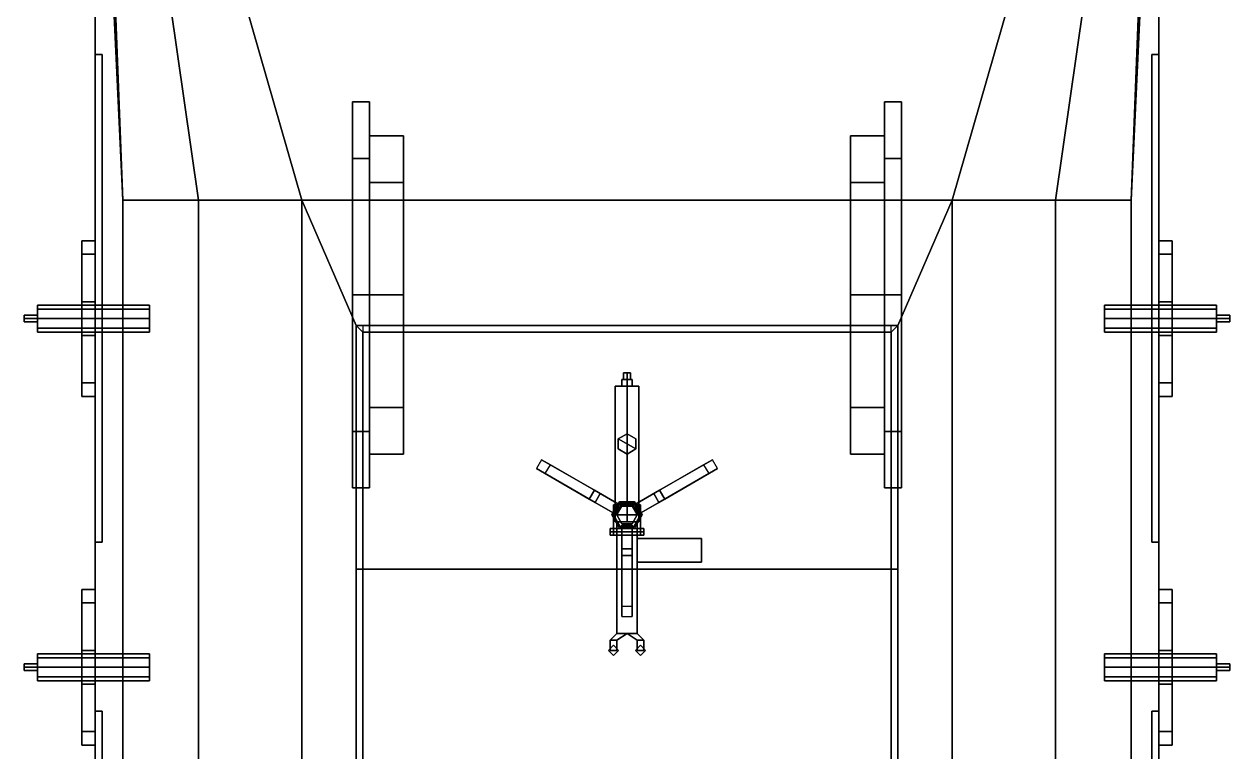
# Model space of a CAD drawing. Extents: x -1.78 to 1.78, y -3.93 to 5.07.
# Drawn here: x -1.78 to 1.78, y -1.35 to 0.8 of the extents above; entities that cross this region are included whole.
import ezdxf

# ---------------------------------------------------------------- set-up
doc = ezdxf.new("R2010")
doc.units = 0
doc.layers.get('0').update_dxf_attribs({"linetype": 'CONTINUOUS'})
for name, color, linetype in [('GUN', 1, 'CONTINUOUS'), ('MOUNT', 5, 'CONTINUOUS'), ('WHEELS', 2, 'CONTINUOUS')]:
    doc.layers.add(name, color=color, linetype=linetype)

msp = doc.modelspace()

# ---------------------------------------------------------------- linework, layer by layer
for points in [[(-1.57, 3.93, 0.88), (-1.57, -3.39, 0.88), (-1.57, 1.5, 1.13), (-1.57, 3.93, 1.13)], [(1.57, 1.5, 1.13), (1.57, -3.39, 0.88), (1.57, 3.93, 0.88), (1.57, 3.93, 1.13)], [(-1.4883, 0.28, 2.965), (-1.57, 2.02, 2.66), (-1.57, -3.39, 2.66), (-1.4883, -2.04, 2.965)], [(-1.5553, 2.02, 2.715), (-1.57, 2.02, 2.66), (-1.4883, 0.28, 2.965)], [(-1.515, 2.02, 2.7553), (-1.5553, 2.02, 2.715), (-1.4883, 0.28, 2.965), (-1.265, 0.28, 3.1883)], [(-1.46, 2.02, 2.77), (-1.515, 2.02, 2.7553), (-1.265, 0.28, 3.1883), (-0.96, 0.28, 3.27)], [(0.96, 0.28, 3.27), (1.46, 2.02, 2.77), (-1.46, 2.02, 2.77), (-0.96, 0.28, 3.27)], [(1.515, 2.02, 2.7553), (1.46, 2.02, 2.77), (0.96, 0.28, 3.27), (1.265, 0.28, 3.1883)], [(1.5553, 2.02, 2.715), (1.515, 2.02, 2.7553), (1.265, 0.28, 3.1883), (1.4883, 0.28, 2.965)], [(1.57, 2.02, 2.66), (1.4883, 0.28, 2.965), (1.4883, -2.04, 2.965), (1.57, -3.39, 2.66)], [(1.57, 2.02, 2.66), (1.5553, 2.02, 2.715), (1.4883, 0.28, 2.965)], [(-1.57, 1.5, 1.13), (-1.57, -3.39, 0.88), (-1.57, -3.39, 2.66), (-1.57, 1.5, 2.66)], [(1.57, -3.39, 2.66), (1.57, -3.39, 0.88), (1.57, 1.5, 1.13), (1.57, 1.5, 2.66)], [(-1.55, 0.71, 0.35), (-1.55, -0.73, 0.35), (-1.57, -0.73, 0.35), (-1.57, 0.71, 0.35)], [(-1.55, 0.71, 0.88), (-1.55, 0.71, 0.35), (-1.57, 0.71, 0.35), (-1.57, 0.71, 0.88)], [(-1.57, 0.71, 0.35), (-1.57, -0.73, 0.35), (-1.57, -0.73, 0.88), (-1.57, 0.71, 0.88)], [(-1.55, -0.73, 0.88), (-1.55, -0.73, 0.35), (-1.55, 0.71, 0.35), (-1.55, 0.71, 0.88)], [(1.57, 0.71, 0.35), (1.57, -0.73, 0.35), (1.55, -0.73, 0.35), (1.55, 0.71, 0.35)], [(1.57, 0.71, 0.88), (1.57, 0.71, 0.35), (1.55, 0.71, 0.35), (1.55, 0.71, 0.88)], [(1.55, 0.71, 0.35), (1.55, -0.73, 0.35), (1.55, -0.73, 0.88), (1.55, 0.71, 0.88)], [(1.57, -0.73, 0.88), (1.57, -0.73, 0.35), (1.57, 0.71, 0.35), (1.57, 0.71, 0.88)], [(-1.265, 0.28, 3.1883), (-1.4883, 0.28, 2.965), (-1.4883, -2.04, 2.965), (-1.265, -2.04, 3.1883)], [(-0.96, 0.28, 3.27), (-1.265, 0.28, 3.1883), (-1.265, -2.04, 3.1883), (-0.96, -2.04, 3.27)], [(-0.96, 0.28, 3.27), (-0.8, -0.09, 3.27), (0.8, -0.09, 3.27), (0.96, 0.28, 3.27)], [(-0.8, -0.09, 3.27), (-0.96, 0.28, 3.27), (-0.96, -2.04, 3.27), (-0.8, -1.74, 3.27)], [(0.96, 0.28, 3.27), (0.8, -0.09, 3.27), (0.8, -1.74, 3.27), (0.96, -2.04, 3.27)], [(1.265, 0.28, 3.1883), (0.96, 0.28, 3.27), (0.96, -2.04, 3.27), (1.265, -2.04, 3.1883)], [(1.4883, 0.28, 2.965), (1.265, 0.28, 3.1883), (1.265, -2.04, 3.1883), (1.4883, -2.04, 2.965)], [(-1.61, 0.16, 2.26), (-1.61, 0.16, 2.2), (-1.61, -0.3, 2.2), (-1.61, -0.3, 2.26)], [(-1.57, 0.16, 2.26), (-1.57, 0.16, 2.2), (-1.61, 0.16, 2.2), (-1.61, 0.16, 2.26)], [(-1.61, -0.3, 2.2), (-1.61, 0.16, 2.2), (-1.57, 0.16, 2.2), (-1.57, -0.3, 2.2)], [(-1.61, 0.16, 1.94), (-1.61, 0.16, 1.88), (-1.61, -0.3, 1.88), (-1.61, -0.3, 1.94)], [(-1.57, 0.16, 1.94), (-1.57, 0.16, 1.88), (-1.61, 0.16, 1.88), (-1.61, 0.16, 1.94)], [(-1.61, -0.3, 1.88), (-1.61, 0.16, 1.88), (-1.57, 0.16, 1.88), (-1.57, -0.3, 1.88)], [(-1.57, -0.3, 1.94), (-1.57, 0.16, 1.94), (-1.61, 0.16, 1.94), (-1.61, -0.3, 1.94)], [(-1.57, -0.3, 2.26), (-1.57, 0.16, 2.26), (-1.61, 0.16, 2.26), (-1.61, -0.3, 2.26)], [(1.61, 0.16, 2.26), (1.61, 0.16, 2.2), (1.57, 0.16, 2.2), (1.57, 0.16, 2.26)], [(1.57, 0.16, 1.94), (1.57, -0.3, 1.94), (1.61, -0.3, 1.94), (1.61, 0.16, 1.94)], [(1.61, 0.16, 1.88), (1.61, -0.3, 1.88), (1.57, -0.3, 1.88), (1.57, 0.16, 1.88)], [(1.61, 0.16, 1.94), (1.61, 0.16, 1.88), (1.57, 0.16, 1.88), (1.57, 0.16, 1.94)], [(1.61, 0.16, 2.2), (1.61, -0.3, 2.2), (1.57, -0.3, 2.2), (1.57, 0.16, 2.2)], [(1.57, 0.16, 2.26), (1.57, -0.3, 2.26), (1.61, -0.3, 2.26), (1.61, 0.16, 2.26)], [(1.61, -0.3, 2.26), (1.61, -0.3, 2.2), (1.61, 0.16, 2.2), (1.61, 0.16, 2.26)], [(1.61, -0.3, 1.94), (1.61, -0.3, 1.88), (1.61, 0.16, 1.88), (1.61, 0.16, 1.94)], [(-1.61, 0.12, 2.2), (-1.61, 0.12, 1.94), (-1.61, -0.02, 1.94), (-1.61, -0.02, 2.2)], [(-1.57, 0.12, 2.2), (-1.57, 0.12, 1.94), (-1.61, 0.12, 1.94), (-1.61, 0.12, 2.2)], [(1.61, 0.12, 2.2), (1.61, 0.12, 1.94), (1.57, 0.12, 1.94), (1.57, 0.12, 2.2)], [(1.61, -0.02, 2.2), (1.61, -0.02, 1.94), (1.61, 0.12, 1.94), (1.61, 0.12, 2.2)], [(-1.61, -0.02, 2.2), (-1.61, -0.02, 1.94), (-1.57, -0.02, 1.94), (-1.57, -0.02, 2.2)], [(1.57, -0.02, 2.2), (1.57, -0.02, 1.94), (1.61, -0.02, 1.94), (1.61, -0.02, 2.2)], [(0.8, -0.09, 3.61), (0.8, -0.09, 3.27), (-0.8, -0.09, 3.27), (-0.8, -0.09, 3.61)], [(-0.8, -0.81, 3.86), (-0.8, -0.09, 3.61), (-0.78, -0.09, 3.61), (-0.78, -0.81, 3.86)], [(-0.8, -0.09, 3.27), (-0.8, -0.09, 3.27), (-0.8, -0.81, 3.86), (-0.8, -0.09, 3.61)], [(-0.8, -0.09, 3.27), (-0.8, -1.74, 3.27), (-0.8, -1.74, 3.86), (-0.8, -0.81, 3.86)], [(0.78, -0.11, 3.6169), (0.8, -0.09, 3.61), (-0.8, -0.09, 3.61), (-0.78, -0.11, 3.6169)], [(0.78, -0.81, 3.86), (0.78, -0.09, 3.61), (0.8, -0.09, 3.61), (0.8, -0.81, 3.86)], [(0.8, -0.81, 3.86), (0.8, -0.09, 3.27), (0.8, -0.09, 3.27), (0.8, -0.09, 3.61)], [(0.8, -1.74, 3.86), (0.8, -1.74, 3.27), (0.8, -0.09, 3.27), (0.8, -0.81, 3.86)], [(-1.57, -0.12, 2.2), (-1.57, -0.12, 1.94), (-1.61, -0.12, 1.94), (-1.61, -0.12, 2.2)], [(-1.61, -0.12, 2.2), (-1.61, -0.12, 1.94), (-1.61, -0.26, 1.94), (-1.61, -0.26, 2.2)], [(-0.78, -0.11, 2.67), (-0.78, -0.81, 2.67), (0.78, -0.81, 2.67), (0.78, -0.11, 2.67)], [(-0.78, -0.11, 3.6169), (-0.78, -0.11, 2.67), (0.78, -0.11, 2.67), (0.78, -0.11, 3.6169)], [(-0.78, -0.11, 3.6169), (-0.78, -0.81, 3.86), (-0.78, -0.81, 2.67), (-0.78, -0.11, 2.67)], [(0.78, -0.11, 2.67), (0.78, -0.81, 2.67), (0.78, -0.81, 3.86), (0.78, -0.11, 3.6169)], [(1.61, -0.12, 2.2), (1.61, -0.12, 1.94), (1.57, -0.12, 1.94), (1.57, -0.12, 2.2)], [(1.61, -0.26, 2.2), (1.61, -0.26, 1.94), (1.61, -0.12, 1.94), (1.61, -0.12, 2.2)], [(-1.61, -0.26, 2.2), (-1.61, -0.26, 1.94), (-1.57, -0.26, 1.94), (-1.57, -0.26, 2.2)], [(1.57, -0.26, 2.2), (1.57, -0.26, 1.94), (1.61, -0.26, 1.94), (1.61, -0.26, 2.2)], [(-1.61, -0.3, 2.26), (-1.61, -0.3, 2.2), (-1.57, -0.3, 2.2), (-1.57, -0.3, 2.26)], [(-1.61, -0.3, 1.94), (-1.61, -0.3, 1.88), (-1.57, -0.3, 1.88), (-1.57, -0.3, 1.94)], [(1.57, -0.3, 2.26), (1.57, -0.3, 2.2), (1.61, -0.3, 2.2), (1.61, -0.3, 2.26)], [(1.57, -0.3, 1.94), (1.57, -0.3, 1.88), (1.61, -0.3, 1.88), (1.61, -0.3, 1.94)], [(-0.0964, -0.577, 3.38), (-0.2523, -0.487, 2.67), (-0.2673, -0.513, 2.67), (-0.1114, -0.603, 3.38)], [(-0.0791, -0.587, 3.36), (-0.2263, -0.502, 2.67), (-0.2523, -0.487, 2.67), (-0.0964, -0.577, 3.38)], [(0.2523, -0.487, 2.67), (0.2263, -0.502, 2.67), (0.0791, -0.587, 3.36), (0.0964, -0.577, 3.38)], [(0.1114, -0.603, 3.38), (0.2673, -0.513, 2.67), (0.2523, -0.487, 2.67), (0.0964, -0.577, 3.38)], [(-0.2673, -0.513, 2.67), (-0.2413, -0.528, 2.67), (-0.0941, -0.613, 3.36), (-0.1114, -0.603, 3.38)], [(-0.0941, -0.613, 3.36), (-0.2413, -0.528, 2.67), (-0.2263, -0.502, 2.67), (-0.0791, -0.587, 3.36)], [(0.0791, -0.587, 3.36), (0.2263, -0.502, 2.67), (0.2413, -0.528, 2.67), (0.0941, -0.613, 3.36)], [(0.0941, -0.613, 3.36), (0.2413, -0.528, 2.67), (0.2673, -0.513, 2.67), (0.1114, -0.603, 3.38)], [(-0.0185, -0.622, 3.41), (-0.0964, -0.577, 3.38), (-0.1114, -0.603, 3.38), (-0.0335, -0.648, 3.41)], [(-0.1114, -0.603, 3.38), (-0.0941, -0.613, 3.36), (-0.0335, -0.648, 3.38), (-0.0335, -0.648, 3.41)], [(-0.0185, -0.622, 3.38), (-0.0791, -0.587, 3.36), (-0.0964, -0.577, 3.38), (-0.0185, -0.622, 3.41)], [(-0.0335, -0.648, 3.38), (-0.0941, -0.613, 3.36), (-0.0791, -0.587, 3.36), (-0.0185, -0.622, 3.38)], [(0.0335, -0.648, 3.41), (0.1114, -0.603, 3.38), (0.0964, -0.577, 3.38), (0.0185, -0.622, 3.41)], [(0.0964, -0.577, 3.38), (0.0791, -0.587, 3.36), (0.0185, -0.622, 3.38), (0.0185, -0.622, 3.41)], [(0.0185, -0.622, 3.38), (0.0791, -0.587, 3.36), (0.0941, -0.613, 3.36), (0.0335, -0.648, 3.38)], [(0.0335, -0.648, 3.38), (0.0941, -0.613, 3.36), (0.1114, -0.603, 3.38), (0.0335, -0.648, 3.41)], [(0.0225, -0.611, 3.43), (-0.0225, -0.611, 3.43), (-0.045, -0.65, 3.43), (0.045, -0.65, 3.43)], [(0.045, -0.65, 3.37), (-0.045, -0.65, 3.37), (-0.0225, -0.611, 3.37), (0.0225, -0.611, 3.37)], [(-0.0225, -0.611, 3.37), (-0.045, -0.65, 3.37), (-0.045, -0.65, 3.43), (-0.0225, -0.611, 3.43)], [(-0.02, -0.6154, 2.67), (-0.04, -0.65, 2.67), (-0.04, -0.65, 3.47), (-0.02, -0.6154, 3.47)], [(0.02, -0.6154, 3.47), (-0.02, -0.6154, 3.47), (-0.04, -0.65, 3.47), (0.04, -0.65, 3.47)], [(-0.015, -0.624, 3.47), (-0.03, -0.65, 3.47), (-0.03, -0.65, 3.57), (-0.015, -0.624, 3.57)], [(0.0225, -0.611, 3.37), (-0.0225, -0.611, 3.37), (-0.0225, -0.611, 3.43), (0.0225, -0.611, 3.43)], [(0.02, -0.6154, 2.67), (-0.02, -0.6154, 2.67), (-0.02, -0.6154, 3.47), (0.02, -0.6154, 3.47)], [(0.015, -0.624, 3.47), (-0.015, -0.624, 3.47), (-0.015, -0.624, 3.57), (0.015, -0.624, 3.57)], [(0.03, -0.65, 3.47), (0.015, -0.624, 3.47), (0.015, -0.624, 3.57), (0.03, -0.65, 3.57)], [(0.04, -0.65, 2.67), (0.02, -0.6154, 2.67), (0.02, -0.6154, 3.47), (0.04, -0.65, 3.47)], [(0.045, -0.65, 3.37), (0.0225, -0.611, 3.37), (0.0225, -0.611, 3.43), (0.045, -0.65, 3.43)], [(0.045, -0.65, 3.43), (-0.045, -0.65, 3.43), (-0.0225, -0.689, 3.43), (0.0225, -0.689, 3.43)], [(0.0225, -0.689, 3.37), (-0.0225, -0.689, 3.37), (-0.045, -0.65, 3.37), (0.045, -0.65, 3.37)], [(-0.045, -0.65, 3.37), (-0.0225, -0.689, 3.37), (-0.0225, -0.689, 3.43), (-0.045, -0.65, 3.43)], [(-0.04, -0.65, 2.67), (-0.02, -0.6846, 2.67), (-0.02, -0.6846, 3.47), (-0.04, -0.65, 3.47)], [(0.04, -0.65, 3.47), (-0.04, -0.65, 3.47), (-0.02, -0.6846, 3.47), (0.02, -0.6846, 3.47)], [(-0.03, -0.65, 3.47), (-0.015, -0.676, 3.47), (-0.015, -0.676, 3.57), (-0.03, -0.65, 3.57)], [(-0.015, -0.676, 3.47), (0.015, -0.676, 3.47), (0.015, -0.676, 3.57), (-0.015, -0.676, 3.57)], [(0.015, -0.676, 3.47), (0.03, -0.65, 3.47), (0.03, -0.65, 3.57), (0.015, -0.676, 3.57)], [(0.02, -0.6846, 2.67), (0.04, -0.65, 2.67), (0.04, -0.65, 3.47), (0.02, -0.6846, 3.47)], [(0.0225, -0.689, 3.37), (0.045, -0.65, 3.37), (0.045, -0.65, 3.43), (0.0225, -0.689, 3.43)], [(-0.0225, -0.689, 3.37), (0.0225, -0.689, 3.37), (0.0225, -0.689, 3.43), (-0.0225, -0.689, 3.43)], [(-0.02, -0.6846, 2.67), (0.02, -0.6846, 2.67), (0.02, -0.6846, 3.47), (-0.02, -0.6846, 3.47)], [(0.015, -0.68, 3.38), (0.015, -0.75, 3.36), (-0.015, -0.75, 3.36), (-0.015, -0.68, 3.38)], [(-0.015, -0.68, 3.41), (-0.015, -0.77, 3.38), (0.015, -0.77, 3.38), (0.015, -0.68, 3.41)], [(-0.015, -0.68, 3.38), (-0.015, -0.75, 3.36), (-0.015, -0.77, 3.38), (-0.015, -0.68, 3.41)], [(0.015, -0.77, 3.38), (0.015, -0.75, 3.36), (0.015, -0.68, 3.38), (0.015, -0.68, 3.41)], [(-1.57, -0.73, 0.88), (-1.57, -0.73, 0.35), (-1.55, -0.73, 0.35), (-1.55, -0.73, 0.88)], [(1.55, -0.73, 0.88), (1.55, -0.73, 0.35), (1.57, -0.73, 0.35), (1.57, -0.73, 0.88)], [(-0.015, -0.75, 3.36), (-0.015, -0.92, 2.67), (-0.015, -0.95, 2.67), (-0.015, -0.77, 3.38)], [(0.015, -0.75, 3.36), (0.015, -0.92, 2.67), (-0.015, -0.92, 2.67), (-0.015, -0.75, 3.36)], [(-0.015, -0.77, 3.38), (-0.015, -0.95, 2.67), (0.015, -0.95, 2.67), (0.015, -0.77, 3.38)], [(0.015, -0.95, 2.67), (0.015, -0.92, 2.67), (0.015, -0.75, 3.36), (0.015, -0.77, 3.38)], [(-0.8, -1.74, 3.86), (-0.8, -0.81, 3.86), (-0.78, -0.81, 3.86), (-0.78, -1.72, 3.86)], [(-0.78, -0.81, 2.67), (-0.78, -1.72, 2.67), (0.78, -1.72, 2.67), (0.78, -0.81, 2.67)], [(-0.78, -0.81, 3.86), (-0.78, -1.72, 3.86), (-0.78, -1.72, 2.67), (-0.78, -0.81, 2.67)], [(0.78, -1.72, 3.86), (0.78, -0.81, 3.86), (0.8, -0.81, 3.86), (0.8, -1.74, 3.86)], [(0.78, -0.81, 2.67), (0.78, -1.72, 2.67), (0.78, -1.72, 3.86), (0.78, -0.81, 3.86)], [(-1.57, -0.87, 2.26), (-1.57, -0.87, 2.2), (-1.61, -0.87, 2.2), (-1.61, -0.87, 2.26)], [(-1.61, -0.87, 2.26), (-1.61, -0.87, 2.2), (-1.61, -1.33, 2.2), (-1.61, -1.33, 2.26)], [(-1.61, -1.33, 2.2), (-1.61, -0.87, 2.2), (-1.57, -0.87, 2.2), (-1.57, -1.33, 2.2)], [(-1.57, -1.33, 1.94), (-1.57, -0.87, 1.94), (-1.61, -0.87, 1.94), (-1.61, -1.33, 1.94)], [(-1.61, -1.33, 1.88), (-1.61, -0.87, 1.88), (-1.57, -0.87, 1.88), (-1.57, -1.33, 1.88)], [(-1.57, -0.87, 1.94), (-1.57, -0.87, 1.88), (-1.61, -0.87, 1.88), (-1.61, -0.87, 1.94)], [(-1.61, -0.87, 1.94), (-1.61, -0.87, 1.88), (-1.61, -1.33, 1.88), (-1.61, -1.33, 1.94)], [(-1.57, -1.33, 2.26), (-1.57, -0.87, 2.26), (-1.61, -0.87, 2.26), (-1.61, -1.33, 2.26)], [(1.61, -0.87, 2.26), (1.61, -0.87, 2.2), (1.57, -0.87, 2.2), (1.57, -0.87, 2.26)], [(1.61, -0.87, 2.2), (1.61, -1.33, 2.2), (1.57, -1.33, 2.2), (1.57, -0.87, 2.2)], [(1.61, -0.87, 1.94), (1.61, -0.87, 1.88), (1.57, -0.87, 1.88), (1.57, -0.87, 1.94)], [(1.57, -0.87, 1.94), (1.57, -1.33, 1.94), (1.61, -1.33, 1.94), (1.61, -0.87, 1.94)], [(1.61, -0.87, 1.88), (1.61, -1.33, 1.88), (1.57, -1.33, 1.88), (1.57, -0.87, 1.88)], [(1.57, -0.87, 2.26), (1.57, -1.33, 2.26), (1.61, -1.33, 2.26), (1.61, -0.87, 2.26)], [(1.61, -1.33, 2.26), (1.61, -1.33, 2.2), (1.61, -0.87, 2.2), (1.61, -0.87, 2.26)], [(1.61, -1.33, 1.94), (1.61, -1.33, 1.88), (1.61, -0.87, 1.88), (1.61, -0.87, 1.94)], [(-1.57, -0.91, 2.2), (-1.57, -0.91, 1.94), (-1.61, -0.91, 1.94), (-1.61, -0.91, 2.2)], [(-1.61, -0.91, 2.2), (-1.61, -0.91, 1.94), (-1.61, -1.05, 1.94), (-1.61, -1.05, 2.2)], [(1.61, -0.91, 2.2), (1.61, -0.91, 1.94), (1.57, -0.91, 1.94), (1.57, -0.91, 2.2)], [(1.61, -1.05, 2.2), (1.61, -1.05, 1.94), (1.61, -0.91, 1.94), (1.61, -0.91, 2.2)], [(-1.61, -1.05, 2.2), (-1.61, -1.05, 1.94), (-1.57, -1.05, 1.94), (-1.57, -1.05, 2.2)], [(1.57, -1.05, 2.2), (1.57, -1.05, 1.94), (1.61, -1.05, 1.94), (1.61, -1.05, 2.2)], [(-1.61, -1.15, 2.2), (-1.61, -1.15, 1.94), (-1.61, -1.29, 1.94), (-1.61, -1.29, 2.2)], [(-1.57, -1.15, 2.2), (-1.57, -1.15, 1.94), (-1.61, -1.15, 1.94), (-1.61, -1.15, 2.2)], [(1.61, -1.15, 2.2), (1.61, -1.15, 1.94), (1.57, -1.15, 1.94), (1.57, -1.15, 2.2)], [(1.61, -1.29, 2.2), (1.61, -1.29, 1.94), (1.61, -1.15, 1.94), (1.61, -1.15, 2.2)], [(-1.57, -1.23, 0.35), (-1.57, -2.67, 0.35), (-1.57, -2.67, 0.88), (-1.57, -1.23, 0.88)], [(-1.55, -1.23, 0.88), (-1.55, -1.23, 0.35), (-1.57, -1.23, 0.35), (-1.57, -1.23, 0.88)], [(-1.55, -1.23, 0.35), (-1.55, -2.67, 0.35), (-1.57, -2.67, 0.35), (-1.57, -1.23, 0.35)], [(-1.55, -2.67, 0.88), (-1.55, -2.67, 0.35), (-1.55, -1.23, 0.35), (-1.55, -1.23, 0.88)], [(1.55, -1.23, 0.35), (1.55, -2.67, 0.35), (1.55, -2.67, 0.88), (1.55, -1.23, 0.88)], [(1.57, -1.23, 0.88), (1.57, -1.23, 0.35), (1.55, -1.23, 0.35), (1.55, -1.23, 0.88)], [(1.57, -1.23, 0.35), (1.57, -2.67, 0.35), (1.55, -2.67, 0.35), (1.55, -1.23, 0.35)], [(1.57, -2.67, 0.88), (1.57, -2.67, 0.35), (1.57, -1.23, 0.35), (1.57, -1.23, 0.88)], [(-1.61, -1.29, 2.2), (-1.61, -1.29, 1.94), (-1.57, -1.29, 1.94), (-1.57, -1.29, 2.2)], [(1.57, -1.29, 2.2), (1.57, -1.29, 1.94), (1.61, -1.29, 1.94), (1.61, -1.29, 2.2)], [(-1.61, -1.33, 2.26), (-1.61, -1.33, 2.2), (-1.57, -1.33, 2.2), (-1.57, -1.33, 2.26)], [(-1.61, -1.33, 1.94), (-1.61, -1.33, 1.88), (-1.57, -1.33, 1.88), (-1.57, -1.33, 1.94)], [(1.57, -1.33, 2.26), (1.57, -1.33, 2.2), (1.61, -1.33, 2.2), (1.61, -1.33, 2.26)], [(1.57, -1.33, 1.94), (1.57, -1.33, 1.88), (1.61, -1.33, 1.88), (1.61, -1.33, 1.94)]]:
    msp.add_3dface(points)
at = {"layer": 'GUN'}
for points in [[(-1.74, -0.03, 2.01), (-1.74, -0.0417, 2.0383), (-1.41, -0.0417, 2.0383), (-1.41, -0.03, 2.01)], [(-1.74, -0.0417, 1.9817), (-1.74, -0.03, 2.01), (-1.41, -0.03, 2.01), (-1.41, -0.0417, 1.9817)], [(-1.74, -0.03, 2.01), (-1.74, -0.0983, 2.0383), (-1.74, -0.07, 2.05), (-1.74, -0.0417, 2.0383)], [(-1.74, -0.0417, 1.9817), (-1.74, -0.11, 2.01), (-1.74, -0.0983, 2.0383), (-1.74, -0.03, 2.01)], [(1.74, -0.03, 2.01), (1.74, -0.0417, 1.9817), (1.41, -0.0417, 1.9817), (1.41, -0.03, 2.01)], [(1.74, -0.0417, 2.0383), (1.74, -0.03, 2.01), (1.41, -0.03, 2.01), (1.41, -0.0417, 2.0383)], [(1.74, -0.07, 1.97), (1.74, -0.0417, 1.9817), (1.74, -0.03, 2.01), (1.74, -0.0983, 1.9817)], [(1.74, -0.0983, 1.9817), (1.74, -0.03, 2.01), (1.74, -0.0417, 2.0383), (1.74, -0.11, 2.01)], [(-1.78, -0.06, 1.99), (-1.78, -0.07, 2), (-1.74, -0.07, 2), (-1.74, -0.06, 1.99)], [(-1.78, -0.07, 1.98), (-1.78, -0.06, 1.99), (-1.74, -0.06, 1.99), (-1.74, -0.07, 1.98)], [(-1.78, -0.07, 2), (-1.78, -0.08, 1.99), (-1.74, -0.08, 1.99), (-1.74, -0.07, 2)], [(-1.78, -0.08, 1.99), (-1.78, -0.07, 1.98), (-1.74, -0.07, 1.98), (-1.74, -0.08, 1.99)], [(-1.74, -0.0417, 2.0383), (-1.74, -0.07, 2.05), (-1.41, -0.07, 2.05), (-1.41, -0.0417, 2.0383)], [(-1.74, -0.07, 1.97), (-1.74, -0.0417, 1.9817), (-1.41, -0.0417, 1.9817), (-1.41, -0.07, 1.97)], [(-1.74, -0.07, 1.97), (-1.74, -0.0983, 1.9817), (-1.74, -0.11, 2.01), (-1.74, -0.0417, 1.9817)], [(-1.74, -0.07, 2.05), (-1.74, -0.0983, 2.0383), (-1.41, -0.0983, 2.0383), (-1.41, -0.07, 2.05)], [(-1.74, -0.0983, 1.9817), (-1.74, -0.07, 1.97), (-1.41, -0.07, 1.97), (-1.41, -0.0983, 1.9817)], [(1.74, -0.0417, 1.9817), (1.74, -0.07, 1.97), (1.41, -0.07, 1.97), (1.41, -0.0417, 1.9817)], [(1.74, -0.07, 2.05), (1.74, -0.0417, 2.0383), (1.41, -0.0417, 2.0383), (1.41, -0.07, 2.05)], [(1.74, -0.07, 1.97), (1.74, -0.0983, 1.9817), (1.41, -0.0983, 1.9817), (1.41, -0.07, 1.97)], [(1.74, -0.0983, 2.0383), (1.74, -0.07, 2.05), (1.41, -0.07, 2.05), (1.41, -0.0983, 2.0383)], [(1.74, -0.11, 2.01), (1.74, -0.0417, 2.0383), (1.74, -0.07, 2.05), (1.74, -0.0983, 2.0383)], [(1.78, -0.06, 1.99), (1.78, -0.07, 1.98), (1.74, -0.07, 1.98), (1.74, -0.06, 1.99)], [(1.78, -0.07, 2), (1.78, -0.06, 1.99), (1.74, -0.06, 1.99), (1.74, -0.07, 2)], [(1.78, -0.07, 1.98), (1.78, -0.08, 1.99), (1.74, -0.08, 1.99), (1.74, -0.07, 1.98)], [(1.78, -0.08, 1.99), (1.78, -0.07, 2), (1.74, -0.07, 2), (1.74, -0.08, 1.99)], [(-1.74, -0.0983, 2.0383), (-1.74, -0.11, 2.01), (-1.41, -0.11, 2.01), (-1.41, -0.0983, 2.0383)], [(-1.74, -0.11, 2.01), (-1.74, -0.0983, 1.9817), (-1.41, -0.0983, 1.9817), (-1.41, -0.11, 2.01)], [(1.74, -0.0983, 1.9817), (1.74, -0.11, 2.01), (1.41, -0.11, 2.01), (1.41, -0.0983, 1.9817)], [(1.74, -0.11, 2.01), (1.74, -0.0983, 2.0383), (1.41, -0.0983, 2.0383), (1.41, -0.11, 2.01)], [(-0.01, -0.23, 3.71), (0, -0.23, 3.7), (0, -0.25, 3.7), (-0.01, -0.25, 3.71)], [(0, -0.23, 3.7), (-0.01, -0.23, 3.71), (0, -0.23, 3.72), (0.01, -0.23, 3.71)], [(0, -0.23, 3.72), (-0.01, -0.23, 3.71), (-0.01, -0.25, 3.71), (0, -0.25, 3.72)], [(0, -0.23, 3.7), (0.01, -0.23, 3.71), (0.01, -0.25, 3.71), (0, -0.25, 3.7)], [(0.01, -0.23, 3.71), (0, -0.23, 3.72), (0, -0.25, 3.72), (0.01, -0.25, 3.71)], [(0, -0.67, 3.69), (-0.0346, -0.67, 3.71), (-0.0346, -0.27, 3.71), (0, -0.27, 3.69)], [(-0.0346, -0.27, 3.71), (-0.0346, -0.27, 3.75), (0, -0.27, 3.77), (0, -0.27, 3.69)], [(-0.0346, -0.67, 3.71), (-0.0346, -0.67, 3.75), (-0.0346, -0.27, 3.75), (-0.0346, -0.27, 3.71)], [(-0.0346, -0.67, 3.75), (0, -0.67, 3.77), (0, -0.27, 3.77), (-0.0346, -0.27, 3.75)], [(-0.015, -0.25, 3.71), (0, -0.25, 3.695), (0, -0.27, 3.695), (-0.015, -0.27, 3.71)], [(0, -0.25, 3.695), (-0.015, -0.25, 3.71), (0, -0.25, 3.725), (0.015, -0.25, 3.71)], [(0, -0.25, 3.725), (-0.015, -0.25, 3.71), (-0.015, -0.27, 3.71), (0, -0.27, 3.725)], [(0, -0.25, 3.695), (0.015, -0.25, 3.71), (0.015, -0.27, 3.71), (0, -0.27, 3.695)], [(0.015, -0.25, 3.71), (0, -0.25, 3.725), (0, -0.27, 3.725), (0.015, -0.27, 3.71)], [(0.0346, -0.67, 3.71), (0, -0.67, 3.69), (0, -0.27, 3.69), (0.0346, -0.27, 3.71)], [(0, -0.27, 3.69), (0, -0.27, 3.77), (0.0346, -0.27, 3.75), (0.0346, -0.27, 3.71)], [(0, -0.67, 3.77), (0.0346, -0.67, 3.75), (0.0346, -0.27, 3.75), (0, -0.27, 3.77)], [(0.0346, -0.67, 3.75), (0.0346, -0.67, 3.71), (0.0346, -0.27, 3.71), (0.0346, -0.27, 3.75)], [(0.026, -0.425, 3.78), (0, -0.41, 3.78), (-0.026, -0.425, 3.78), (0.026, -0.455, 3.78)], [(0, -0.41, 3.75), (-0.026, -0.425, 3.75), (-0.026, -0.425, 3.78), (0, -0.41, 3.78)], [(0.026, -0.455, 3.78), (-0.026, -0.425, 3.78), (-0.026, -0.455, 3.78), (0, -0.47, 3.78)], [(-0.026, -0.425, 3.75), (-0.026, -0.455, 3.75), (-0.026, -0.455, 3.78), (-0.026, -0.425, 3.78)], [(0.026, -0.425, 3.75), (0, -0.41, 3.75), (0, -0.41, 3.78), (0.026, -0.425, 3.78)], [(0.026, -0.455, 3.75), (0.026, -0.425, 3.75), (0.026, -0.425, 3.78), (0.026, -0.455, 3.78)], [(-0.026, -0.455, 3.75), (0, -0.47, 3.75), (0, -0.47, 3.78), (-0.026, -0.455, 3.78)], [(0, -0.47, 3.75), (0.026, -0.455, 3.75), (0.026, -0.455, 3.78), (0, -0.47, 3.78)], [(-0.0346, -0.67, 3.75), (-0.0346, -0.67, 3.71), (0, -0.67, 3.69), (0, -0.67, 3.77)], [(-0.03, -0.67, 3.63), (-0.03, -0.67, 3.75), (0.03, -0.67, 3.75), (0.03, -0.67, 3.63)], [(-0.03, -1, 3.63), (-0.03, -1, 3.75), (-0.03, -0.67, 3.75), (-0.03, -0.67, 3.63)], [(0.03, -1, 3.63), (-0.03, -1, 3.63), (-0.03, -0.67, 3.63), (0.03, -0.67, 3.63)], [(0.03, -0.67, 3.75), (-0.03, -0.67, 3.75), (-0.03, -1, 3.75), (0.03, -1, 3.75)], [(0, -0.67, 3.77), (0, -0.67, 3.69), (0.0346, -0.67, 3.71), (0.0346, -0.67, 3.75)], [(0.03, -0.67, 3.63), (0.03, -0.67, 3.75), (0.03, -1, 3.75), (0.03, -1, 3.63)], [(-0.05, -0.69, 3.67), (-0.05, -0.7, 3.68), (0.05, -0.7, 3.68), (0.05, -0.69, 3.67)], [(-0.05, -0.7, 3.66), (-0.05, -0.69, 3.67), (0.05, -0.69, 3.67), (0.05, -0.7, 3.66)], [(-0.05, -0.7, 3.66), (-0.05, -0.71, 3.67), (-0.05, -0.7, 3.68), (-0.05, -0.69, 3.67)], [(-0.05, -0.7, 3.68), (-0.05, -0.71, 3.67), (0.05, -0.71, 3.67), (0.05, -0.7, 3.68)], [(-0.05, -0.71, 3.67), (-0.05, -0.7, 3.66), (0.05, -0.7, 3.66), (0.05, -0.71, 3.67)], [(0.05, -0.69, 3.67), (0.05, -0.7, 3.68), (0.05, -0.71, 3.67), (0.05, -0.7, 3.66)], [(0.03, -0.72, 3.59), (0.03, -0.72, 3.75), (0.22, -0.72, 3.75), (0.22, -0.72, 3.59)], [(0.22, -0.72, 3.59), (0.22, -0.79, 3.59), (0.03, -0.79, 3.59), (0.03, -0.72, 3.59)], [(0.03, -0.72, 3.75), (0.03, -0.79, 3.75), (0.22, -0.79, 3.75), (0.22, -0.72, 3.75)], [(0.03, -0.79, 3.59), (0.03, -0.79, 3.75), (0.03, -0.72, 3.75), (0.03, -0.72, 3.59)], [(0.22, -0.72, 3.75), (0.22, -0.79, 3.75), (0.22, -0.79, 3.59), (0.22, -0.72, 3.59)], [(0.22, -0.79, 3.59), (0.22, -0.79, 3.75), (0.03, -0.79, 3.75), (0.03, -0.79, 3.59)], [(-0.05, -1.02, 3.63), (-0.03, -1.02, 3.63), (0, -1, 3.63), (-0.03, -1, 3.63)], [(-0.03, -1.02, 3.63), (-0.05, -1.02, 3.63), (-0.03, -1, 3.63), (0, -1, 3.63)], [(-0.03, -1.02, 3.73), (-0.05, -1.02, 3.73), (-0.03, -1, 3.73), (0, -1, 3.73)], [(-0.05, -1.02, 3.73), (-0.03, -1.02, 3.73), (0, -1, 3.73), (-0.03, -1, 3.73)], [(-0.05, -1.05, 3.63), (-0.03, -1.05, 3.63), (-0.03, -1.02, 3.63), (-0.05, -1.02, 3.63)], [(-0.03, -1.05, 3.63), (-0.05, -1.05, 3.63), (-0.05, -1.02, 3.63), (-0.03, -1.02, 3.63)], [(-0.05, -1.05, 3.73), (-0.03, -1.05, 3.73), (-0.03, -1.02, 3.73), (-0.05, -1.02, 3.73)], [(-0.03, -1.05, 3.73), (-0.05, -1.05, 3.73), (-0.05, -1.02, 3.73), (-0.03, -1.02, 3.73)], [(0.03, -1, 3.75), (-0.03, -1, 3.75), (-0.03, -1, 3.63), (0.03, -1, 3.63)], [(0.03, -1.02, 3.63), (0.05, -1.02, 3.63), (0.03, -1, 3.63), (0, -1, 3.63)], [(0.05, -1.02, 3.63), (0.03, -1.02, 3.63), (0, -1, 3.63), (0.03, -1, 3.63)], [(0.03, -1.02, 3.73), (0.05, -1.02, 3.73), (0.03, -1, 3.73), (0, -1, 3.73)], [(0.05, -1.02, 3.73), (0.03, -1.02, 3.73), (0, -1, 3.73), (0.03, -1, 3.73)], [(0.05, -1.05, 3.63), (0.03, -1.05, 3.63), (0.03, -1.02, 3.63), (0.05, -1.02, 3.63)], [(0.03, -1.05, 3.63), (0.05, -1.05, 3.63), (0.05, -1.02, 3.63), (0.03, -1.02, 3.63)], [(0.03, -1.05, 3.73), (0.05, -1.05, 3.73), (0.05, -1.02, 3.73), (0.03, -1.02, 3.73)], [(0.05, -1.05, 3.73), (0.03, -1.05, 3.73), (0.03, -1.02, 3.73), (0.05, -1.02, 3.73)], [(-1.74, -1.0717, 1.9817), (-1.74, -1.14, 2.01), (-1.74, -1.1283, 2.0383), (-1.74, -1.06, 2.01)], [(-1.74, -1.06, 2.01), (-1.74, -1.1283, 2.0383), (-1.74, -1.1, 2.05), (-1.74, -1.0717, 2.0383)], [(-1.74, -1.0717, 1.9817), (-1.74, -1.06, 2.01), (-1.41, -1.06, 2.01), (-1.41, -1.0717, 1.9817)], [(-1.74, -1.06, 2.01), (-1.74, -1.0717, 2.0383), (-1.41, -1.0717, 2.0383), (-1.41, -1.06, 2.01)], [(-0.04, -1.035, 3.63), (-0.055, -1.05, 3.63), (-0.055, -1.05, 3.73), (-0.04, -1.035, 3.73)], [(-0.025, -1.05, 3.63), (-0.04, -1.065, 3.63), (-0.055, -1.05, 3.63), (-0.04, -1.035, 3.63)], [(-0.04, -1.035, 3.73), (-0.055, -1.05, 3.73), (-0.04, -1.065, 3.73), (-0.025, -1.05, 3.73)], [(-0.055, -1.05, 3.63), (-0.04, -1.065, 3.63), (-0.04, -1.065, 3.73), (-0.055, -1.05, 3.73)], [(-0.025, -1.05, 3.63), (-0.04, -1.035, 3.63), (-0.04, -1.035, 3.73), (-0.025, -1.05, 3.73)], [(-0.04, -1.065, 3.63), (-0.025, -1.05, 3.63), (-0.025, -1.05, 3.73), (-0.04, -1.065, 3.73)], [(0.055, -1.05, 3.63), (0.04, -1.065, 3.63), (0.025, -1.05, 3.63), (0.04, -1.035, 3.63)], [(0.04, -1.035, 3.73), (0.025, -1.05, 3.73), (0.04, -1.065, 3.73), (0.055, -1.05, 3.73)], [(0.04, -1.035, 3.63), (0.025, -1.05, 3.63), (0.025, -1.05, 3.73), (0.04, -1.035, 3.73)], [(0.025, -1.05, 3.63), (0.04, -1.065, 3.63), (0.04, -1.065, 3.73), (0.025, -1.05, 3.73)], [(0.055, -1.05, 3.63), (0.04, -1.035, 3.63), (0.04, -1.035, 3.73), (0.055, -1.05, 3.73)], [(0.04, -1.065, 3.63), (0.055, -1.05, 3.63), (0.055, -1.05, 3.73), (0.04, -1.065, 3.73)], [(1.74, -1.0717, 2.0383), (1.74, -1.06, 2.01), (1.41, -1.06, 2.01), (1.41, -1.0717, 2.0383)], [(1.74, -1.06, 2.01), (1.74, -1.0717, 1.9817), (1.41, -1.0717, 1.9817), (1.41, -1.06, 2.01)], [(1.74, -1.1283, 1.9817), (1.74, -1.06, 2.01), (1.74, -1.0717, 2.0383), (1.74, -1.14, 2.01)], [(1.74, -1.1, 1.97), (1.74, -1.0717, 1.9817), (1.74, -1.06, 2.01), (1.74, -1.1283, 1.9817)], [(-1.78, -1.1, 1.98), (-1.78, -1.09, 1.99), (-1.74, -1.09, 1.99), (-1.74, -1.1, 1.98)], [(-1.78, -1.09, 1.99), (-1.78, -1.1, 2), (-1.74, -1.1, 2), (-1.74, -1.09, 1.99)], [(-1.78, -1.11, 1.99), (-1.78, -1.1, 1.98), (-1.74, -1.1, 1.98), (-1.74, -1.11, 1.99)], [(-1.78, -1.1, 2), (-1.78, -1.11, 1.99), (-1.74, -1.11, 1.99), (-1.74, -1.1, 2)], [(-1.74, -1.1, 1.97), (-1.74, -1.1283, 1.9817), (-1.74, -1.14, 2.01), (-1.74, -1.0717, 1.9817)], [(-1.74, -1.1, 1.97), (-1.74, -1.0717, 1.9817), (-1.41, -1.0717, 1.9817), (-1.41, -1.1, 1.97)], [(-1.74, -1.0717, 2.0383), (-1.74, -1.1, 2.05), (-1.41, -1.1, 2.05), (-1.41, -1.0717, 2.0383)], [(-1.74, -1.1283, 1.9817), (-1.74, -1.1, 1.97), (-1.41, -1.1, 1.97), (-1.41, -1.1283, 1.9817)], [(-1.74, -1.1, 2.05), (-1.74, -1.1283, 2.0383), (-1.41, -1.1283, 2.0383), (-1.41, -1.1, 2.05)], [(1.74, -1.1, 2.05), (1.74, -1.0717, 2.0383), (1.41, -1.0717, 2.0383), (1.41, -1.1, 2.05)], [(1.74, -1.0717, 1.9817), (1.74, -1.1, 1.97), (1.41, -1.1, 1.97), (1.41, -1.0717, 1.9817)], [(1.74, -1.1283, 2.0383), (1.74, -1.1, 2.05), (1.41, -1.1, 2.05), (1.41, -1.1283, 2.0383)], [(1.74, -1.1, 1.97), (1.74, -1.1283, 1.9817), (1.41, -1.1283, 1.9817), (1.41, -1.1, 1.97)], [(1.74, -1.14, 2.01), (1.74, -1.0717, 2.0383), (1.74, -1.1, 2.05), (1.74, -1.1283, 2.0383)], [(1.78, -1.1, 2), (1.78, -1.09, 1.99), (1.74, -1.09, 1.99), (1.74, -1.1, 2)], [(1.78, -1.09, 1.99), (1.78, -1.1, 1.98), (1.74, -1.1, 1.98), (1.74, -1.09, 1.99)], [(1.78, -1.11, 1.99), (1.78, -1.1, 2), (1.74, -1.1, 2), (1.74, -1.11, 1.99)], [(1.78, -1.1, 1.98), (1.78, -1.11, 1.99), (1.74, -1.11, 1.99), (1.74, -1.1, 1.98)], [(-1.74, -1.14, 2.01), (-1.74, -1.1283, 1.9817), (-1.41, -1.1283, 1.9817), (-1.41, -1.14, 2.01)], [(-1.74, -1.1283, 2.0383), (-1.74, -1.14, 2.01), (-1.41, -1.14, 2.01), (-1.41, -1.1283, 2.0383)], [(1.74, -1.14, 2.01), (1.74, -1.1283, 2.0383), (1.41, -1.1283, 2.0383), (1.41, -1.14, 2.01)], [(1.74, -1.1283, 1.9817), (1.74, -1.14, 2.01), (1.41, -1.14, 2.01), (1.41, -1.1283, 1.9817)]]:
    msp.add_3dface(points, dxfattribs=at)
at = {"layer": 'MOUNT'}
for points in [[(-0.04, -0.71, 3.65), (-0.04, -0.69, 3.57), (-0.04, -0.62, 3.57), (-0.04, -0.7, 3.68)], [(-0.04, -0.69, 3.57), (-0.04, -0.71, 3.65), (-0.04, -0.7, 3.68), (-0.04, -0.62, 3.57)], [(-0.04, -0.69, 3.57), (0.04, -0.69, 3.57), (0.04, -0.62, 3.57), (-0.04, -0.62, 3.57)], [(0.04, -0.69, 3.57), (-0.04, -0.69, 3.57), (-0.04, -0.62, 3.57), (0.04, -0.62, 3.57)], [(0.04, -0.69, 3.57), (0.04, -0.71, 3.65), (0.04, -0.7, 3.68), (0.04, -0.62, 3.57)], [(0.04, -0.71, 3.65), (0.04, -0.69, 3.57), (0.04, -0.62, 3.57), (0.04, -0.7, 3.68)]]:
    msp.add_3dface(points, dxfattribs=at)
at = {"layer": 'WHEELS'}
for points in [[(-0.81, -0.4031, 0.0669), (-0.81, 0.57, 0.47), (-0.81, 0.4031, 0.0669), (-0.81, 0, -0.1)], [(-0.76, 0.57, 0.47), (-0.76, 0.4031, 0.0669), (-0.81, 0.4031, 0.0669), (-0.81, 0.57, 0.47)], [(-0.81, -0.57, 0.47), (-0.81, 0.4031, 0.8731), (-0.81, 0.57, 0.47), (-0.81, -0.4031, 0.0669)], [(-0.76, 0.4031, 0.8731), (-0.76, 0.57, 0.47), (-0.81, 0.57, 0.47), (-0.81, 0.4031, 0.8731)], [(-0.76, 0.47, 0.47), (-0.76, 0.3323, 0.1377), (-0.76, 0.4031, 0.0669), (-0.76, 0.57, 0.47)], [(-0.76, 0.3323, 0.8023), (-0.76, 0.47, 0.47), (-0.76, 0.57, 0.47), (-0.76, 0.4031, 0.8731)], [(0.76, 0.3323, 0.1377), (0.76, 0.47, 0.47), (0.76, 0.57, 0.47), (0.76, 0.4031, 0.0669)], [(0.76, 0.4031, 0.0669), (0.76, 0.57, 0.47), (0.81, 0.57, 0.47), (0.81, 0.4031, 0.0669)], [(0.76, 0.47, 0.47), (0.76, 0.3323, 0.8023), (0.76, 0.4031, 0.8731), (0.76, 0.57, 0.47)], [(0.76, 0.57, 0.47), (0.76, 0.4031, 0.8731), (0.81, 0.4031, 0.8731), (0.81, 0.57, 0.47)], [(0.81, 0.57, 0.47), (0.81, -0.4031, 0.8731), (0.81, -0.57, 0.47), (0.81, 0.4031, 0.0669)], [(0.81, 0.4031, 0.8731), (0.81, 0, 1.04), (0.81, -0.4031, 0.8731), (0.81, 0.57, 0.47)], [(-0.66, 0.47, 0.47), (-0.66, 0.3323, 0.1377), (-0.76, 0.3323, 0.1377), (-0.76, 0.47, 0.47)], [(-0.66, 0.3323, 0.8023), (-0.66, 0.47, 0.47), (-0.76, 0.47, 0.47), (-0.76, 0.3323, 0.8023)], [(-0.66, 0.3323, 0.8023), (-0.66, -0.47, 0.47), (-0.66, -0.3323, 0.1377), (-0.66, 0.47, 0.47)], [(-0.66, 0.47, 0.47), (-0.66, -0.3323, 0.1377), (-0.66, 0), (-0.66, 0.3323, 0.1377)], [(0.66, 0.3323, 0.1377), (0.66, 0.47, 0.47), (0.76, 0.47, 0.47), (0.76, 0.3323, 0.1377)], [(0.66, -0.3323, 0.8023), (0.66, 0.47, 0.47), (0.66, 0.3323, 0.1377), (0.66, -0.47, 0.47)], [(0.66, 0.47, 0.47), (0.66, 0.3323, 0.8023), (0.76, 0.3323, 0.8023), (0.76, 0.47, 0.47)], [(0.66, 0, 0.94), (0.66, 0.3323, 0.8023), (0.66, 0.47, 0.47), (0.66, -0.3323, 0.8023)], [(-0.76, 0.4031, 0.0669), (-0.76, 0, -0.1), (-0.81, 0, -0.1), (-0.81, 0.4031, 0.0669)], [(-0.76, 0, 1.04), (-0.76, 0.4031, 0.8731), (-0.81, 0.4031, 0.8731), (-0.81, 0, 1.04)], [(-0.81, -0.4031, 0.8731), (-0.81, 0, 1.04), (-0.81, 0.4031, 0.8731), (-0.81, -0.57, 0.47)], [(-0.76, 0.3323, 0.1377), (-0.76, 0), (-0.76, 0, -0.1), (-0.76, 0.4031, 0.0669)], [(-0.76, 0, 0.94), (-0.76, 0.3323, 0.8023), (-0.76, 0.4031, 0.8731), (-0.76, 0, 1.04)], [(0.76, 0, -0.1), (0.76, 0.4031, 0.0669), (0.81, 0.4031, 0.0669), (0.81, 0, -0.1)], [(0.76, 0), (0.76, 0.3323, 0.1377), (0.76, 0.4031, 0.0669), (0.76, 0, -0.1)], [(0.76, 0.4031, 0.8731), (0.76, 0, 1.04), (0.81, 0, 1.04), (0.81, 0.4031, 0.8731)], [(0.76, 0.3323, 0.8023), (0.76, 0, 0.94), (0.76, 0, 1.04), (0.76, 0.4031, 0.8731)], [(0.81, 0.4031, 0.0669), (0.81, -0.57, 0.47), (0.81, -0.4031, 0.0669), (0.81, 0, -0.1)], [(-0.66, 0.3323, 0.1377), (-0.66, 0), (-0.76, 0), (-0.76, 0.3323, 0.1377)], [(-0.66, 0, 0.94), (-0.66, 0.3323, 0.8023), (-0.76, 0.3323, 0.8023), (-0.76, 0, 0.94)], [(-0.66, 0, 0.94), (-0.66, -0.3323, 0.8023), (-0.66, -0.47, 0.47), (-0.66, 0.3323, 0.8023)], [(0.66, -0.47, 0.47), (0.66, 0.3323, 0.1377), (0.66, 0), (0.66, -0.3323, 0.1377)], [(0.66, 0), (0.66, 0.3323, 0.1377), (0.76, 0.3323, 0.1377), (0.76, 0)], [(0.66, 0.3323, 0.8023), (0.66, 0, 0.94), (0.76, 0, 0.94), (0.76, 0.3323, 0.8023)], [(-0.76, 0, -0.1), (-0.76, -0.4031, 0.0669), (-0.81, -0.4031, 0.0669), (-0.81, 0, -0.1)], [(-0.76, -0.4031, 0.8731), (-0.76, 0, 1.04), (-0.81, 0, 1.04), (-0.81, -0.4031, 0.8731)], [(-0.76, 0), (-0.76, -0.3323, 0.1377), (-0.76, -0.4031, 0.0669), (-0.76, 0, -0.1)], [(-0.66, 0), (-0.66, -0.3323, 0.1377), (-0.76, -0.3323, 0.1377), (-0.76, 0)], [(-0.66, -0.3323, 0.8023), (-0.66, 0, 0.94), (-0.76, 0, 0.94), (-0.76, -0.3323, 0.8023)], [(-0.76, -0.3323, 0.8023), (-0.76, 0, 0.94), (-0.76, 0, 1.04), (-0.76, -0.4031, 0.8731)], [(0.66, -0.3323, 0.1377), (0.66, 0), (0.76, 0), (0.76, -0.3323, 0.1377)], [(0.66, 0, 0.94), (0.66, -0.3323, 0.8023), (0.76, -0.3323, 0.8023), (0.76, 0, 0.94)], [(0.76, -0.4031, 0.0669), (0.76, 0, -0.1), (0.81, 0, -0.1), (0.81, -0.4031, 0.0669)], [(0.76, -0.3323, 0.1377), (0.76, 0), (0.76, 0, -0.1), (0.76, -0.4031, 0.0669)], [(0.76, 0, 1.04), (0.76, -0.4031, 0.8731), (0.81, -0.4031, 0.8731), (0.81, 0, 1.04)], [(0.76, 0, 0.94), (0.76, -0.3323, 0.8023), (0.76, -0.4031, 0.8731), (0.76, 0, 1.04)], [(-0.66, -0.3323, 0.1377), (-0.66, -0.47, 0.47), (-0.76, -0.47, 0.47), (-0.76, -0.3323, 0.1377)], [(-0.76, -0.3323, 0.1377), (-0.76, -0.47, 0.47), (-0.76, -0.57, 0.47), (-0.76, -0.4031, 0.0669)], [(-0.66, -0.47, 0.47), (-0.66, -0.3323, 0.8023), (-0.76, -0.3323, 0.8023), (-0.76, -0.47, 0.47)], [(-0.76, -0.47, 0.47), (-0.76, -0.3323, 0.8023), (-0.76, -0.4031, 0.8731), (-0.76, -0.57, 0.47)], [(0.66, -0.47, 0.47), (0.66, -0.3323, 0.1377), (0.76, -0.3323, 0.1377), (0.76, -0.47, 0.47)], [(0.66, -0.3323, 0.8023), (0.66, -0.47, 0.47), (0.76, -0.47, 0.47), (0.76, -0.3323, 0.8023)], [(0.76, -0.47, 0.47), (0.76, -0.3323, 0.1377), (0.76, -0.4031, 0.0669), (0.76, -0.57, 0.47)], [(0.76, -0.3323, 0.8023), (0.76, -0.47, 0.47), (0.76, -0.57, 0.47), (0.76, -0.4031, 0.8731)], [(-0.76, -0.4031, 0.0669), (-0.76, -0.57, 0.47), (-0.81, -0.57, 0.47), (-0.81, -0.4031, 0.0669)], [(-0.76, -0.57, 0.47), (-0.76, -0.4031, 0.8731), (-0.81, -0.4031, 0.8731), (-0.81, -0.57, 0.47)], [(0.76, -0.57, 0.47), (0.76, -0.4031, 0.0669), (0.81, -0.4031, 0.0669), (0.81, -0.57, 0.47)], [(0.76, -0.4031, 0.8731), (0.76, -0.57, 0.47), (0.81, -0.57, 0.47), (0.81, -0.4031, 0.8731)]]:
    msp.add_3dface(points, dxfattribs=at)

doc.saveas('drawing.dxf')
